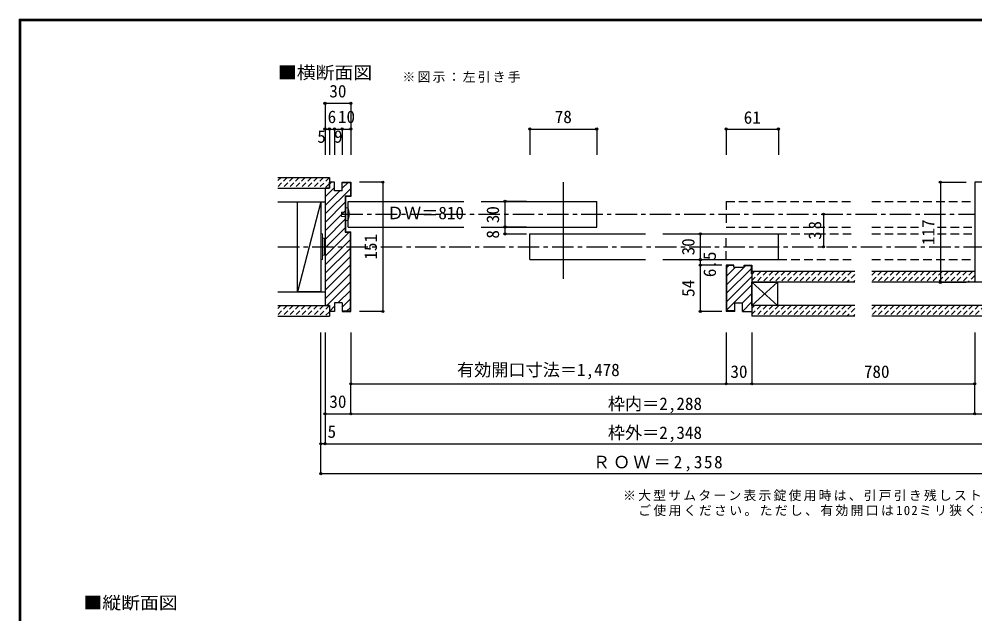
# Model space of a CAD drawing. Units: millimetres at full size, sheet at 1:5; details may follow other scales. Extents: x -973 to 977, y -718 to 696.
# Drawn here: x -973 to 142, y 1 to 696 of the extents above; entities that cross this region are included whole.
import ezdxf
from ezdxf.enums import TextEntityAlignment as Align

# ---------------------------------------------------------------- set-up
doc = ezdxf.new("R2010")
doc.units = ezdxf.units.MM
doc.header["$LTSCALE"] = 5
doc.header["$PDMODE"] = 32
doc.header["$PDSIZE"] = 2.5
for name, pattern in [('CHAIN1', [8, 5, -1, 1, -1]), ('DASHED1', [1.8, 1.2, -0.6]), ('DASHED2', [3, 2, -1])]:
    doc.linetypes.add(name, pattern=pattern)
for name, color, linetype in [('0-1_通り芯', 4, 'CHAIN1'), ('0-2_柱', 7, 'Continuous'), ('0-3_仕上げ', 2, 'Continuous'), ('0-4_枠', 3, 'Continuous'), ('0-6_扉', 7, 'Continuous'), ('0-A_文字', 7, 'Continuous'), ('0-B_寸法', 4, 'Continuous'), ('0-C_ハッチ', 4, 'DASHED1'), ('F-1_枠', 6, 'Continuous')]:
    doc.layers.add(name, color=color, linetype=linetype)
doc.layers.add('0-7_金物', color=7, linetype='Continuous', lineweight=18)
doc.styles.add('ＭＳ ゴシック', font='')
doc.styles.get('ＭＳ ゴシック').set_extended_font_data('MS Gothic')

msp = doc.modelspace()

# ---------------------------------------------------------------- linework, layer by layer
at = {"layer": '0-1_通り芯'}
msp.add_line((-671.347, 430), (226.622, 430), dxfattribs=at)
at = {"layer": '0-2_柱'}
for p, q in [((-621.347, 482.5), (-648.347, 377.5)), ((-648.347, 377.5), (-648.347, 482.5)), ((-88.347, 361.5), (-118.347, 388.5)), ((-88.347, 388.5), (-118.347, 361.5)), ((-118.347, 361.5), (-118.347, 388.5)), ((-118.347, 388.5), (-88.347, 388.5)), ((-88.347, 388.5), (-88.347, 361.5)), ((-621.347, 377.5), (-648.347, 377.5)), ((-88.347, 361.5), (-118.347, 361.5))]:
    msp.add_line(p, q, dxfattribs=at)
msp.add_lwpolyline([(-648.347, 482.5), (-621.347, 482.5), (-621.347, 377.5)], dxfattribs=at)
at = {"layer": '0-3_仕上げ'}
for p, q in [((-671.347, 498.5), (-611.347, 498.5)), ((-616.347, 498.5), (-616.347, 482.5)), ((-671.347, 482.5), (-616.347, 482.5)), ((141.653, 401), (21.653, 401)), ((1.653, 388.5), (-118.347, 388.5)), ((141.653, 388.5), (21.653, 388.5)), ((-671.347, 377.5), (-616.347, 377.5)), ((-616.347, 377.5), (-616.347, 361.5)), ((-671.347, 361.5), (-611.347, 361.5)), ((-611.347, 361.5), (-611.347, 349)), ((1.653, 361.5), (-118.347, 361.5)), ((-118.347, 361.5), (-118.347, 349)), ((226.653, 361.5), (21.653, 361.5)), ((-671.347, 349), (-611.347, 349)), ((1.653, 349), (-118.347, 349)), ((226.653, 349), (21.653, 349))]:
    msp.add_line(p, q, dxfattribs=at)
for points in [[(-671.347, 511), (-611.347, 511), (-611.347, 498.5)], [(1.653, 401), (-118.347, 401), (-118.347, 388.5)]]:
    msp.add_lwpolyline(points, dxfattribs=at)
at = {"layer": '0-4_枠'}
for p, q in [((-611.347, 498.5), (-611.347, 505.5)), ((-605.347, 505.5), (-611.347, 505.5)), ((-605.347, 495.5), (-605.347, 505.5)), ((-596.347, 505.5), (-586.347, 505.5)), ((-596.347, 495.5), (-596.347, 505.5)), ((-596.347, 505), (-586.847, 505)), ((-586.847, 505), (-586.847, 489)), ((-586.347, 505.5), (-586.347, 488.5)), ((141.653, 505.5), (141.653, 388.5)), ((151.653, 505.5), (141.653, 505.5)), ((-616.347, 498.5), (-616.347, 361.5)), ((-611.347, 498.5), (-616.347, 498.5)), ((-596.347, 495.5), (-605.347, 495.5)), ((-592.847, 489), (-592.847, 447)), ((-586.847, 489), (-592.847, 489)), ((-592.347, 488.5), (-592.347, 447.5)), ((-586.347, 488.5), (-592.347, 488.5)), ((-592.847, 447), (-586.847, 447)), ((-592.347, 447.5), (-586.347, 447.5)), ((-586.847, 355), (-586.847, 447)), ((-586.347, 354.5), (-586.347, 447.5)), ((-148.347, 408.5), (-148.347, 354.5)), ((-139.347, 408), (-147.847, 408)), ((-147.847, 408), (-147.847, 355)), ((-127.347, 408), (-118.847, 408)), ((-118.847, 398.5), (-118.847, 408)), ((-118.347, 408.5), (-118.347, 354.5)), ((-118.847, 398.5), (-118.347, 398.5)), ((151.653, 388.5), (141.653, 388.5)), ((-611.347, 361.5), (-616.347, 361.5)), ((-611.347, 361.5), (-611.347, 354.5)), ((-605.347, 364.5), (-605.347, 354.5)), ((-596.347, 364.5), (-605.347, 364.5)), ((-596.347, 364.5), (-596.347, 354.5)), ((-129.347, 354.5), (-129.347, 364.5)), ((-605.347, 354.5), (-611.347, 354.5)), ((-596.347, 355), (-586.847, 355)), ((-596.347, 354.5), (-586.347, 354.5)), ((-138.347, 354.5), (-148.347, 354.5)), ((-138.347, 355), (-147.847, 355)), ((-129.347, 354.5), (-118.347, 354.5))]:
    msp.add_line(p, q, dxfattribs=at)
for points in [[(-139.347, 406), (-139.347, 408.5), (-148.347, 408.5)], [(-139.347, 406), (-127.347, 406), (-127.347, 408.5), (-118.347, 408.5)], [(-138.347, 354.5), (-138.347, 364.5), (-129.347, 364.5)]]:
    msp.add_lwpolyline(points, dxfattribs=at)
at = {"layer": '0-6_扉', "color": 3}
msp.add_line((-338.347, 505.5), (-338.347, 392.5), dxfattribs=at)
at = {"layer": '0-6_扉', "color": 6}
for p, q in [((-589.347, 483), (-454.347, 483)), ((-589.347, 453), (-589.347, 483)), ((-434.347, 483), (-299.347, 483)), ((-299.347, 453), (-299.347, 483)), ((-589.347, 453), (-454.347, 453)), ((-434.347, 453), (-299.347, 453)), ((-377.347, 445), (-242.347, 445)), ((-377.347, 415), (-377.347, 445)), ((-222.347, 445), (-87.347, 445)), ((-87.347, 415), (-87.347, 445)), ((-377.347, 415), (-242.347, 415)), ((-222.347, 415), (-87.347, 415))]:
    msp.add_line(p, q, dxfattribs=at)
at = {"layer": '0-6_扉', "color": 2, "linetype": 'DASHED2'}
for p, q in [((-148.347, 483), (1.653, 483)), ((-148.347, 483), (-148.347, 453)), ((21.653, 483), (141.653, 483)), ((-148.347, 453), (1.653, 453)), ((21.653, 453), (76.126, 453)), ((98.443, 453), (141.653, 453)), ((-148.347, 415), (-148.347, 445)), ((-87.347, 445), (1.653, 445)), ((21.653, 445), (76.126, 445)), ((98.443, 445), (141.653, 445)), ((-87.347, 415), (1.653, 415)), ((21.653, 415), (141.653, 415))]:
    msp.add_line(p, q, dxfattribs=at)
at = {"layer": '0-7_金物'}
for p, q in [((-597.347, 470.5), (-592.347, 470.5)), ((-597.347, 465.5), (-597.347, 470.5)), ((-592.347, 475.5), (-592.347, 460.5)), ((-589.347, 475.5), (-592.347, 475.5)), ((-592.347, 465.5), (-597.347, 465.5)), ((-592.347, 460.5), (-589.347, 460.5)), ((-619.347, 445), (-621.347, 445)), ((-621.347, 415), (-621.347, 445)), ((-619.347, 445), (-619.347, 415)), ((-619.347, 440), (-617.347, 440)), ((-617.347, 440), (-617.347, 420)), ((-617.347, 439), (-616.347, 439)), ((-619.347, 415), (-621.347, 415)), ((-619.347, 420), (-617.347, 420)), ((-617.347, 421), (-616.347, 421))]:
    msp.add_line(p, q, dxfattribs=at)
msp.add_arc((-616.972, 468), 28.625, 344.81071, 15.18929, dxfattribs=at)
at = {"layer": '0-B_寸法'}
for p, q in [((-616.347, 597.5), (-586.347, 597.5)), ((-616.347, 597.5), (-616.347, 537.5)), ((-586.347, 597.5), (-586.347, 537.5)), ((-616.347, 567.5), (-586.347, 567.5)), ((-611.347, 567.5), (-611.347, 537.5)), ((-605.347, 567.5), (-605.347, 537.5)), ((-596.347, 567.5), (-596.347, 537.5)), ((-377.347, 567.5), (-377.347, 537.5)), ((-377.347, 567.5), (-299.347, 567.5)), ((-299.347, 567.5), (-299.347, 537.5)), ((-148.347, 567.5), (-87.347, 567.5)), ((-148.347, 567.5), (-148.347, 537.5)), ((-87.347, 567.5), (-87.347, 537.5)), ((-548.984, 505.5), (-576.347, 505.5)), ((-548.984, 505.5), (-548.984, 354.5)), ((101.653, 505.5), (101.653, 388.5)), ((101.653, 505.5), (131.653, 505.5)), ((-406.427, 483), (-406.427, 445)), ((-381.381, 483), (-406.427, 483)), ((-34.764, 468), (-34.764, 430)), ((-381.381, 453), (-406.427, 453)), ((-406.427, 445), (-381.381, 445)), ((-178.394, 354.5), (-178.394, 445)), ((-178.394, 445), (-153.347, 445)), ((-178.394, 415), (-153.347, 415)), ((-153.347, 408.5), (-178.394, 408.5)), ((101.653, 388.5), (131.653, 388.5)), ((-548.984, 354.5), (-576.347, 354.5)), ((-153.347, 354.5), (-178.394, 354.5)), ((-621.347, 165), (-621.347, 330)), ((-616.347, 330), (-616.347, 200)), ((-586.347, 330), (-586.347, 270)), ((-148.347, 330), (-148.347, 270)), ((-118.347, 330), (-118.347, 270)), ((141.653, 330), (141.653, 270)), ((-586.347, 270), (141.653, 270)), ((-586.347, 235), (-586.347, 270)), ((141.653, 235), (141.653, 270)), ((-616.347, 235), (-586.347, 235)), ((-586.347, 235), (141.653, 235)), ((141.653, 235), (171.653, 235)), ((-616.347, 200), (-621.347, 200)), ((-616.347, 200), (171.653, 200)), ((176.622, 165), (-621.347, 165))]:
    msp.add_line(p, q, dxfattribs=at)
at = {"layer": '0-B_寸法', "linetype": 'CHAIN1'}
msp.add_line((-597.347, 468), (141.653, 468), dxfattribs=at)
at = {"layer": '0-B_寸法', "color": 7}
for p in [(-616.347, 597.5), (-586.347, 597.5), (-616.347, 567.5), (-611.347, 567.5), (-605.347, 567.5), (-596.347, 567.5), (-586.347, 567.5), (-377.347, 567.5), (-299.347, 567.5), (-148.347, 567.5), (-87.347, 567.5), (-548.984, 505.5), (101.653, 505.5), (-406.427, 483), (-34.764, 468), (-406.427, 453), (-406.427, 445), (-178.394, 445), (-34.764, 430), (-178.394, 415), (-178.394, 408.5), (101.653, 388.5), (-548.984, 354.5), (-178.394, 354.5), (-586.347, 270), (-148.347, 270), (-118.347, 270), (141.653, 270), (-616.347, 235), (-586.347, 235), (141.653, 235), (-621.347, 200), (-616.347, 200), (-621.347, 165)]:
    msp.add_point(p, dxfattribs=at)
at = {"layer": '0-C_ハッチ'}
for p, q in [((-667.698, 511), (-671.347, 507.351)), ((-660.627, 511), (-671.347, 500.279)), ((-653.555, 511), (-666.055, 498.5)), ((-646.484, 511), (-658.984, 498.5)), ((-639.413, 511), (-651.913, 498.5)), ((-632.342, 511), (-644.842, 498.5)), ((-625.271, 511), (-637.771, 498.5)), ((-618.2, 511), (-630.7, 498.5)), ((-611.347, 510.782), (-623.629, 498.5)), ((-611.347, 503.711), (-616.558, 498.5)), ((-115.07, 401), (-118.347, 397.723)), ((-107.999, 401), (-118.347, 390.652)), ((-100.928, 401), (-113.428, 388.5)), ((-93.857, 401), (-106.357, 388.5)), ((-86.786, 401), (-99.286, 388.5)), ((-79.714, 401), (-92.214, 388.5)), ((-72.643, 401), (-85.143, 388.5)), ((-65.572, 401), (-78.072, 388.5)), ((-58.501, 401), (-71.001, 388.5)), ((-51.43, 401), (-63.93, 388.5)), ((-44.359, 401), (-56.859, 388.5)), ((-37.288, 401), (-49.788, 388.5)), ((-30.217, 401), (-42.717, 388.5)), ((-23.146, 401), (-35.646, 388.5)), ((-16.075, 401), (-28.575, 388.5)), ((-9.004, 401), (-21.504, 388.5)), ((-1.933, 401), (-14.433, 388.5)), ((1.653, 397.515), (-7.362, 388.5)), ((1.653, 390.444), (-0.291, 388.5)), ((33.016, 401), (21.653, 389.637)), ((25.945, 401), (21.653, 396.708)), ((40.087, 401), (27.587, 388.5)), ((47.158, 401), (34.658, 388.5)), ((54.23, 401), (41.73, 388.5)), ((61.301, 401), (48.801, 388.5)), ((68.372, 401), (55.872, 388.5)), ((75.443, 401), (62.943, 388.5)), ((82.514, 401), (70.014, 388.5)), ((89.585, 401), (77.085, 388.5)), ((96.656, 401), (84.156, 388.5)), ((103.727, 401), (91.227, 388.5)), ((110.798, 401), (98.298, 388.5)), ((117.869, 401), (105.369, 388.5)), ((124.94, 401), (112.44, 388.5)), ((132.011, 401), (119.511, 388.5)), ((139.082, 401), (126.582, 388.5)), ((141.653, 396.5), (133.653, 388.5)), ((141.653, 389.428), (140.724, 388.5)), ((-660.627, 361.5), (-671.347, 350.779)), ((-668.698, 360.5), (-671.347, 357.851)), ((-653.555, 361.5), (-666.055, 349)), ((-646.484, 361.5), (-658.984, 349)), ((-639.413, 361.5), (-651.913, 349)), ((-632.342, 361.5), (-644.842, 349)), ((-625.271, 361.5), (-637.771, 349)), ((-618.2, 361.5), (-630.7, 349)), ((-611.347, 361.282), (-623.629, 349)), ((-115.07, 361.5), (-118.347, 358.223)), ((-107.999, 361.5), (-118.347, 351.152)), ((-100.928, 361.5), (-113.428, 349)), ((-93.857, 361.5), (-106.357, 349)), ((-86.786, 361.5), (-99.286, 349)), ((-79.714, 361.5), (-92.214, 349)), ((-72.643, 361.5), (-85.143, 349)), ((-65.572, 361.5), (-78.072, 349)), ((-58.501, 361.5), (-71.001, 349)), ((-51.43, 361.5), (-63.93, 349)), ((-44.359, 361.5), (-56.859, 349)), ((-37.288, 361.5), (-49.788, 349)), ((-30.217, 361.5), (-42.717, 349)), ((-23.146, 361.5), (-35.646, 349)), ((-16.075, 361.5), (-28.575, 349)), ((-9.004, 361.5), (-21.504, 349)), ((-1.933, 361.5), (-14.433, 349)), ((1.653, 358.015), (-7.362, 349)), ((33.164, 361.5), (21.684, 350.021)), ((26.092, 361.5), (21.684, 357.092)), ((40.235, 361.5), (27.735, 349)), ((47.306, 361.5), (34.806, 349)), ((54.377, 361.5), (41.877, 349)), ((61.448, 361.5), (48.948, 349)), ((68.519, 361.5), (56.019, 349)), ((75.59, 361.5), (63.09, 349)), ((82.661, 361.5), (70.161, 349)), ((89.732, 361.5), (77.232, 349)), ((96.803, 361.5), (84.303, 349)), ((103.874, 361.5), (91.374, 349)), ((110.945, 361.5), (98.445, 349)), ((118.016, 361.5), (105.516, 349)), ((125.087, 361.5), (112.587, 349)), ((132.158, 361.5), (119.658, 349)), ((139.23, 361.5), (126.73, 349)), ((146.301, 361.5), (133.801, 349)), ((153.372, 361.5), (140.872, 349)), ((-611.347, 354.211), (-616.558, 349)), ((1.653, 350.944), (-0.291, 349))]:
    msp.add_line(p, q, dxfattribs=at)
at = {"layer": '0-C_ハッチ', "linetype": 'Continuous'}
for p, q in [((-611.347, 503.028), (-608.875, 505.5)), ((-596.347, 498.229), (-589.576, 505)), ((-616.347, 488.128), (-605.347, 499.128)), ((-616.347, 468.329), (-586.847, 497.829)), ((-616.347, 478.229), (-599.076, 495.5)), ((-616.347, 458.43), (-592.847, 481.93)), ((-616.347, 448.53), (-592.847, 472.03)), ((-616.347, 438.631), (-592.847, 462.131)), ((-616.347, 428.731), (-592.847, 452.231)), ((-616.347, 418.832), (-588.179, 447)), ((-616.347, 408.932), (-586.847, 438.432)), ((-616.347, 399.033), (-586.847, 428.533)), ((-616.347, 389.133), (-586.847, 418.633)), ((-616.347, 379.234), (-586.847, 408.734)), ((-147.847, 405.376), (-145.223, 408)), ((-147.847, 385.577), (-127.424, 406)), ((-147.847, 395.477), (-137.324, 406)), ((-147.847, 375.678), (-118.847, 404.678)), ((-127.347, 406.077), (-125.424, 408)), ((-616.347, 369.334), (-586.847, 398.834)), ((-147.847, 365.778), (-118.347, 395.278)), ((-614.282, 361.5), (-586.847, 388.935)), ((-147.847, 355.879), (-118.347, 385.379)), ((-601.382, 364.5), (-586.847, 379.035)), ((-596.347, 359.636), (-586.847, 369.136)), ((-129.347, 364.479), (-118.347, 375.479)), ((-611.347, 354.535), (-605.347, 360.535)), ((-591.083, 355), (-586.847, 359.236)), ((-129.347, 354.58), (-118.347, 365.58)), ((-138.826, 355), (-138.347, 355.479))]:
    msp.add_line(p, q, dxfattribs=at)
at = {"layer": 'F-1_枠'}
for p, q in [((-973.347, 695.833), (-973.347, -700.833)), ((-973.347, 695.833), (976.653, 695.833)), ((-973.347, 695), (976.653, 695)), ((-973.347, 694.167), (976.653, 694.167)), ((-972.514, 695.833), (-972.514, -700.833)), ((-971.68, 695.833), (-971.68, -700.833))]:
    msp.add_line(p, q, dxfattribs=at)

# ---------------------------------------------------------------- texts
at = {"layer": '0-A_文字', "style": 'ＭＳ ゴシック', "width": 1.1}
for s, p in [('■横断面図', (-671.347, 621.667)), ('■縦断面図', (-898.333, 2.5))]:
    msp.add_text(s, height=14.66, dxfattribs=at).set_placement(p, align=Align.BOTTOM_LEFT)
at = {"layer": '0-A_文字', "char_height": 11, "attachment_point": 7, "style": 'ＭＳ ゴシック'}
for s, insert in [('\\T1.17;※図示：左引き手', (-526.02, 621.667)), ('\\T1.17;※大型サムターン表示錠使用時は、引戸引き残しストッパーを', (-268.65, 132.872)), ('\\T1.18;\u3000ご使用ください。ただし、有効開口は102ミリ狭くなります。', (-268.65, 115.372))]:
    msp.add_mtext(s, dxfattribs=dict(at, insert=insert))
at = {"layer": '0-B_寸法', "color": 7, "style": 'ＭＳ ゴシック'}
for s, p in [('30', (-611.347, 600)), ('6', (-613.347, 570)), ('10', (-601.347, 570)), ('78', (-348.347, 570)), ('61', (-127.847, 569.236)), ('5', (-625.423, 546.993)), ('9', (-605.847, 546.993)), ('ＤＷ＝810', (-544.167, 457.78)), ('有効開口寸法＝1,478', (-462.347, 274.553)), ('30', (-143.347, 272.5)), ('780', (12.398, 272.5)), ('30', (-611.347, 237.5)), ('枠内＝2,288', (-286.342, 235)), ('5', (-613.435, 202.5)), ('枠外＝2,348', (-286.342, 201.215))]:
    msp.add_text(s, height=14.66, dxfattribs=at).set_placement(p, align=Align.BOTTOM_LEFT)
for s, p in [('30', (-408.927, 457.5)), ('117', (99.153, 432)), ('8', (-408.927, 439.5)), ('151', (-551.484, 415)), ('30', (-180.894, 420)), ('6.5', (-155.852, 394.527)), ('54', (-180.894, 371.5))]:
    msp.add_text(s, height=14.66, rotation=90, dxfattribs=at).set_placement(p, align=Align.BOTTOM_LEFT)
at = {"layer": '0-B_寸法', "color": 7, "insert": (-37.264, 438.375), "char_height": 14.66, "attachment_point": 7, "rotation": 90, "style": 'ＭＳ ゴシック'}
msp.add_mtext('\\T1.27;\\W0.95;38', dxfattribs=at)
at = {"layer": '0-B_寸法', "color": 7, "insert": (-303.857, 167.5), "char_height": 14.66, "attachment_point": 7, "style": 'ＭＳ ゴシック'}
msp.add_mtext('\\T1.18;ＲＯＷ＝2,358', dxfattribs=at)

doc.saveas('drawing.dxf')
